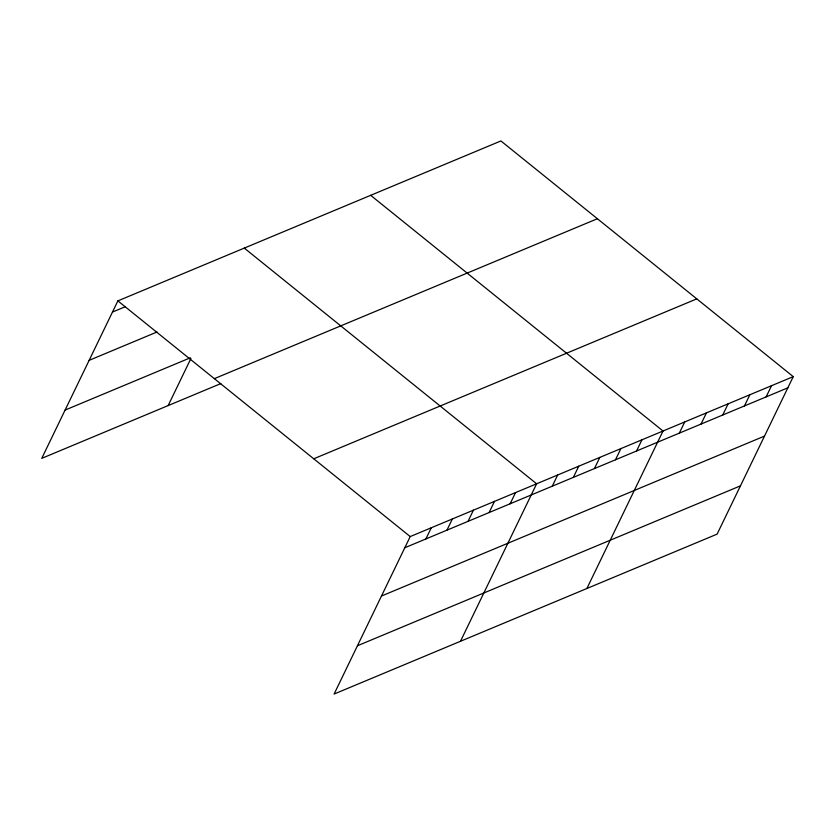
<?xml version="1.0" encoding="UTF-8"?>
<svg xmlns="http://www.w3.org/2000/svg" width="835" height="835" viewBox="0 0 835 835"><rect width="100%" height="100%" fill="white"/><g stroke="black" fill="none" stroke-linecap="round" stroke-linejoin="round"><path stroke-width="1.25" d="M793.25 376.637L410.215 536.571L334.094 694.052L717.119 534.118L793.25 376.637L500.906 140.948L117.881 300.882L41.75 458.363L220.816 383.589M168.148 405.58L190.933 358.455M425.881 538.961L431.288 527.772M446.944 530.162L452.351 518.973M468.017 521.364L473.424 510.185M489.08 512.565L494.487 501.386M510.143 503.776L515.55 492.587M460.492 641.27L536.623 483.789L244.279 248.099M552.279 486.179L557.686 475M573.342 477.38L578.749 466.201M594.416 468.592L599.822 457.403M615.478 459.793L620.885 448.604M636.541 450.994L641.948 439.815M586.89 588.498L663.021 431.017L370.677 195.327M679.314 433.135L684.721 421.957M701.024 424.076L706.431 412.887M722.724 415.016L728.13 403.827M744.434 405.946L749.84 394.767M766.144 396.886L771.54 385.707M112.475 312.06L125.344 306.685M89.136 360.344L157.011 331.996M65.088 410.079L190.317 357.798M214.355 378.652L597.38 218.728M313.751 458.791L696.776 298.867M404.808 547.75L787.843 387.826M381.47 596.033L764.505 436.1M357.432 645.768L740.457 485.845M117.881 300.882L410.215 536.571"/></g></svg>
